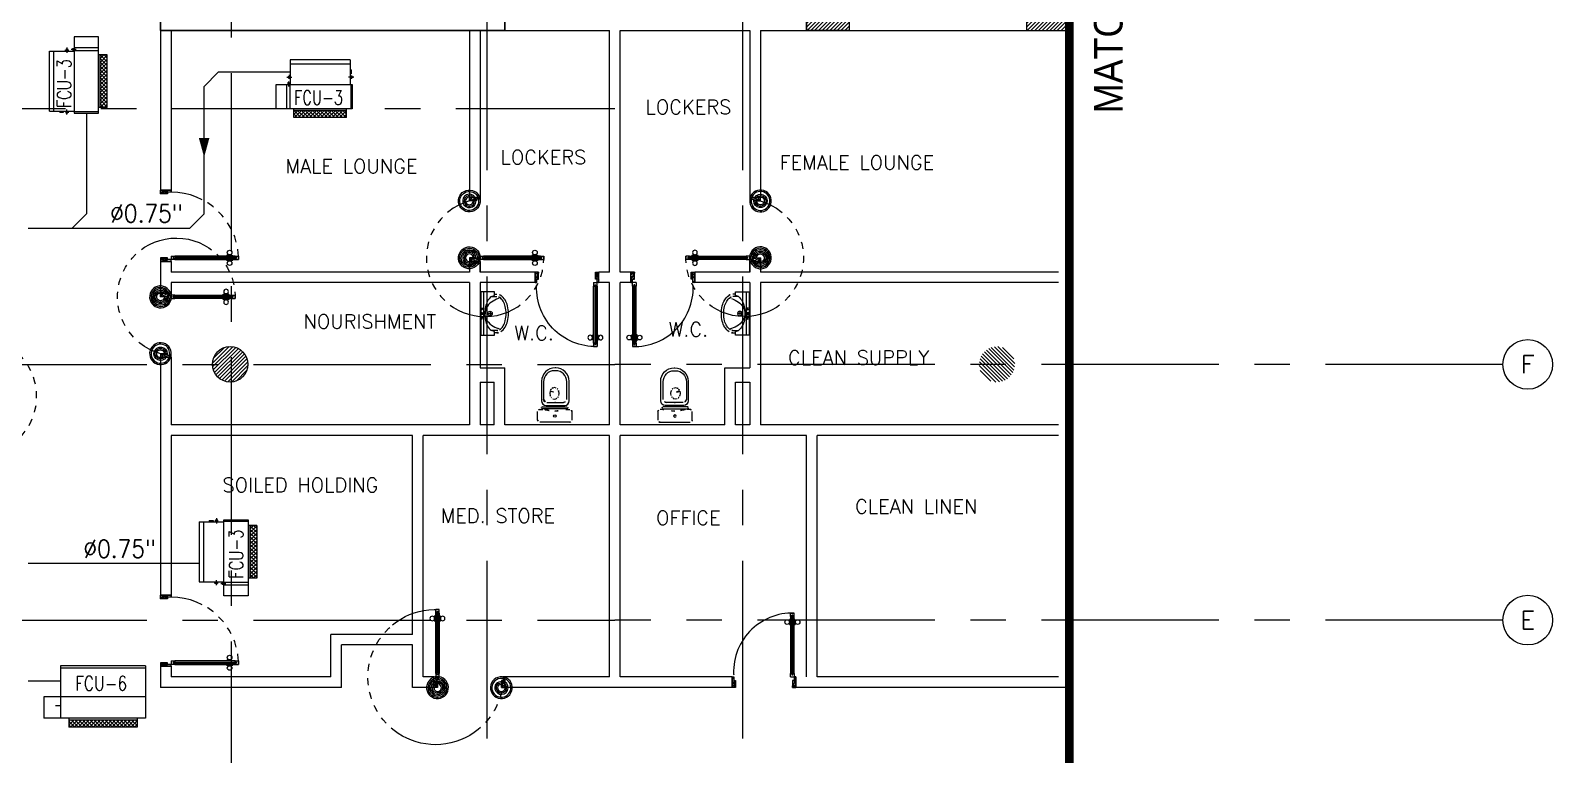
# Model space of a CAD drawing. Extents: x 417866242 to 417866861, y 43498051 to 43498155.
# Drawn here: x 417866839.28 to 417866860.72, y 43498091.33 to 43498101.52 of the extents above; entities that cross this region are included whole.
import ezdxf
from ezdxf.enums import TextEntityAlignment as Align

# ---------------------------------------------------------------- set-up
doc = ezdxf.new("R2010")
doc.units = 0
doc.header["$MEASUREMENT"] = 0
for name, pattern in [('CENTER2', [1.125, 0.75, -0.125, 0.125, -0.125]), ('CENTERX2', [4, 2.5, -0.5, 0.5, -0.5]), ('HIDDEN', [0.375, 0.25, -0.125])]:
    doc.linetypes.add(name, pattern=pattern)
doc.layers.get('0').update_dxf_attribs({"linetype": 'CONTINUOUS'})
for name, color, linetype in [('A_COUNTER', 7, 'CONTINUOUS'), ('AC-CD', 6, 'CONTINUOUS'), ('AC-TEXT', 2, 'CONTINUOUS'), ('AX', 11, 'CONTINUOUS'), ('AX-CR', 7, 'CONTINUOUS'), ('AX-TXT', 2, 'CONTINUOUS'), ('AXES', 11, 'CENTERX2'), ('COL', 11, 'CONTINUOUS'), ('DOOR', 11, 'CONTINUOUS'), ('ELEV', 2, 'CONTINUOUS'), ('FCU', 6, 'CONTINUOUS'), ('HAT', 11, 'CONTINUOUS'), ('P-SOLIDWASTE', 6, 'CONTINUOUS'), ('RM-NAME', 11, 'CONTINUOUS'), ('SUNI-FUR', 11, 'CONTINUOUS'), ('TEXTN', 2, 'CONTINUOUS'), ('TXT1', 2, 'CONTINUOUS'), ('WALL', 11, 'CONTINUOUS')]:
    doc.layers.add(name, color=color, linetype=linetype)
doc.styles.add('ROMANS', font='ROMANS.shx', dxfattribs={"width": 0.6})
doc.styles.add('TTXT', font='ARIAL.TTF', dxfattribs={"width": 0.6})

# ---------------------------------------------------------------- blocks, each defined once
blk = doc.blocks.new('DOOR90')
at = {"layer": 'DOOR', "color": 7, "linetype": 'ByBlock'}
for p, q in [((-150, 0), (0, 0)), ((-150, 0), (-150, -25)), ((0, -50), (-114, 0)), ((0, -50), (-40, 0)), ((0, -50), (0, 0)), ((-1000, -25), (-1050, -25)), ((-1050, -75), (-1050, -25)), ((-1050, -25), (-1050, -75)), ((-1000, -75), (-1050, -75)), ((-1000, -42), (-1020, -42)), ((-1020, -42), (-1020, -58)), ((-1000, -58), (-1020, -58)), ((-1000, -25), (-1000, -42)), ((-1000, -58), (-1000, -75)), ((-878, -18), (-968, -18)), ((-968, -25), (-968, -18)), ((-968, -75), (-968, -82)), ((-878, -82), (-968, -82)), ((-955, -9), (-890, -9)), ((-955, -18), (-955, -9)), ((-955, -18), (-890, -18)), ((-955, -82), (-890, -82)), ((-955, -82), (-955, -91)), ((-955, -91), (-890, -91)), ((-890, -18), (-890, -9)), ((-890, -82), (-890, -91)), ((-878, -25), (-878, -18)), ((-878, -75), (-878, -82)), ((-200, -25), (-150, -25)), ((-200, -42), (-200, -25)), ((-180, -42), (-200, -42)), ((-200, -58), (-180, -58)), ((-200, -75), (-200, -58)), ((-150, -75), (-200, -75)), ((-180, -58), (-180, -42)), ((-150, -25), (-100, -25)), ((-150, -75), (-150, -25)), ((-100, -25), (-100, -50)), ((0, -50), (-100, -37)), ((-100, -50), (0, -50)), ((0, -850), (-114, -900)), ((-100, -875), (-100, -850)), ((0, -850), (-100, -863)), ((-100, -850), (0, -850)), ((0, -850), (-40, -900)), ((0, -850), (0, -900)), ((-150, -875), (-100, -875)), ((-150, -900), (-150, -875)), ((-150, -900), (0, -900)), ((0, -900), (-150, -900))]:
    blk.add_line(p, q, dxfattribs=at)
at = {"layer": 'DOOR', "linetype": 'ByBlock'}
for p, q in [((-200, -25), (-1000, -25)), ((-200, -42), (-1000, -42)), ((-200, -58), (-1000, -58)), ((-1000, -75), (-200, -75))]:
    blk.add_line(p, q, dxfattribs=at)
at = {"layer": 'DOOR', "color": 7, "linetype": 'ByBlock'}
for centre in [(-923, 24), (-923, -124)]:
    blk.add_circle(centre, 32.4, dxfattribs=at)
for centre, radius, start, end in [((0, -50), 154, 161.1053, 166.2858), ((0, -50), 94.4, 148.0182, 180), ((0, -50), 134, 158.1598, 169.28), ((0, -50), 114, 154.0838, 167.3774), ((0, -50), 74.4, 137.7764, 180), ((0, -50), 54.4, 113.2074, 180), ((0, -50), 34.4, 90, 180), ((0, -50), 14.4, 90, 180), ((0, -850), 94.4, 180, 211.9818), ((0, -850), 74.4, 180, 222.2236), ((0, -850), 54.4, 180, 246.7926), ((0, -850), 34.4, 180, 270), ((0, -850), 14.4, 180, 270), ((0, -850), 154, 193.7142, 198.8947), ((0, -850), 134, 190.72, 201.8402)]:
    blk.add_arc(centre, radius, start, end, dxfattribs=at)
at = {"layer": 'DOOR', "linetype": 'HIDDEN', "ltscale": 0.5}
blk.add_arc((-222, -50), 828, 178.2701, 275.003, dxfattribs=at)
blk = doc.blocks.new('3')
at = {"layer": 'SUNI-FUR', "linetype": 'Continuous'}
for p, q in [((-0.304, 0), (-0.304, -0.192)), ((0.304, 0), (-0.304, 0)), ((0.304, -0.192), (0.304, 0)), ((0.304, -0.039), (-0.304, -0.039)), ((-0.304, -0.192), (-0.254, -0.192)), ((-0.271, -0.228), (-0.271, -0.192)), ((-0.254, -0.192), (-0.239, -0.15)), ((-0.239, -0.228), (-0.239, -0.15)), ((0.032, -0.13), (-0.032, -0.13)), ((0.016, -0.021), (-0.015, -0.021)), ((0, -0.005), (0, -0.037)), ((0, -0.098), (0, -0.162)), ((0.239, -0.15), (0.254, -0.192)), ((0.239, -0.15), (0.239, -0.228)), ((0.254, -0.192), (0.304, -0.192)), ((0.271, -0.192), (0.271, -0.228))]:
    blk.add_line(p, q, dxfattribs=at)
for centre, radius in [((-0.065, -0.021), 0.0124), ((0, -0.13), 0.0325), ((0, -0.021), 0.0155), ((0.065, -0.021), 0.0124)]:
    blk.add_circle(centre, radius, dxfattribs=at)
for centre, radius, start, end in [((-0.085, -0.267), 0.193, 117.0377, 142.6695), ((0.104, -0.343), 0.328, 144.0392, 163.2739), ((-0.028, -0.365), 0.307, 103.0865, 118.1878), ((0.054, -0.312), 0.27, 118.7422, 143.0578), ((-0.008, -0.528), 0.47, 89.0532, 100.9895), ((-0.012, -0.189), 0.13, 84.8536, 119.4454), ((0, -0.527), 0.469, 78.0637, 90), ((0.003, -0.228), 0.168, 61.4441, 91.1678), ((-0.04, -0.297), 0.25, 35.9608, 60.2764), ((0.034, -0.367), 0.306, 62.9623, 78.0637), ((-0.104, -0.343), 0.328, 16.7261, 35.9608), ((0.085, -0.267), 0.193, 37.3305, 62.9623), ((-0.191, -0.235), 0.0807, 174.5539, 214.673), ((-0.083, -0.16), 0.212, 214.673, 239.0867), ((-0.187, -0.234), 0.0525, 173.0893, 213.2084), ((-0.083, -0.16), 0.18, 214.673, 239.0867), ((0.204, -0.373), 0.433, 163.2739, 167.375), ((-0.035, -0.081), 0.305, 239.0867, 256.0699), ((-0.035, -0.081), 0.272, 239.0867, 256.0699), ((0, 0.062), 0.452, 256.0699, 270), ((0, 0.062), 0.419, 256.0699, 270), ((0, 0.062), 0.419, 270, 283.9301), ((0, 0.062), 0.452, 270, 283.9301), ((0.035, -0.081), 0.272, 283.9301, 300.9133), ((0.035, -0.081), 0.305, 283.9301, 300.9133), ((0.089, -0.171), 0.167, 300.9133, 325.327), ((0.089, -0.171), 0.2, 300.9133, 325.327), ((-0.204, -0.373), 0.433, 12.7359, 16.7261), ((0.171, -0.228), 0.068, 325.327, 0), ((0.171, -0.228), 0.101, 325.327, 0)]:
    blk.add_arc(centre, radius, start, end, dxfattribs=at)
blk = doc.blocks.new('2')
at = {"layer": 'SUNI-FUR', "linetype": 'Continuous'}
for p, q in [((0.016, 0.724), (-0.003, 0.724)), ((0.014, 0.765), (0.004, 0.765)), ((-0.185, 0.576), (-0.185, 0.3)), ((-0.159, 0.57), (-0.159, 0.32)), ((-0.065, 0.438), (-0.07, 0.406)), ((-0.005, 0.487), (-0.029, 0.481)), ((0.019, 0.481), (-0.005, 0.487)), ((0.06, 0.406), (0.055, 0.438)), ((0.168, 0.32), (0.168, 0.57)), ((0.203, 0.3), (0.203, 0.576)), ((-0.176, 0.218), (0.172, 0.218)), ((-0.122, 0.237), (0.009, 0.237)), ((-0.113, 0.279), (0.008, 0.279)), ((-0.07, 0.406), (-0.065, 0.375)), ((-0.029, 0.331), (-0.005, 0.326)), ((-0.005, 0.326), (0.019, 0.331)), ((0.001, 0.279), (0.123, 0.279)), ((0.008, 0.279), (0.001, 0.279)), ((0.009, 0.237), (0.14, 0.237)), ((0.057, 0.377), (0.06, 0.406)), ((-0.241, 0.03), (-0.241, 0.15)), ((-0.211, 0.18), (-0.17, 0.18)), ((0.211, 0), (-0.211, 0)), ((-0.186, 0.199), (-0.186, 0.208)), ((0.172, 0.189), (-0.176, 0.189)), ((0.174, 0.18), (0.211, 0.18)), ((0.174, 0.18), (0.174, 0.18)), ((0.182, 0.208), (0.182, 0.199)), ((0.241, 0.15), (0.241, 0.03))]:
    blk.add_line(p, q, dxfattribs=at)
blk.add_circle((0.002, 0.087), 0.0184, dxfattribs=at)
for centre, radius, start, end in [((0.004, 0.576), 0.189, 90, 180), ((-0.005, 0.57), 0.154, 90, 180), ((0.014, 0.576), 0.189, 0, 90), ((0.014, 0.57), 0.154, 0, 90), ((0.013, 0.412), 0.082, 141.0758, 161.504), ((-0.007, 0.537), 0.112, 239.4234, 302.9162), ((0.002, 0.421), 0.0682, 117.1532, 141.0758), ((-0.012, 0.421), 0.0682, 38.9242, 62.8468), ((-0.023, 0.412), 0.082, 18.496, 38.9242), ((-0.176, 0.208), 0.01, 90, 180), ((-0.122, 0.3), 0.063, 180, 270), ((-0.116, 0.322), 0.0432, 183.5129, 273.5129), ((0.013, 0.401), 0.082, 198.496, 218.9242), ((0.002, 0.392), 0.0682, 218.9242, 242.8468), ((-0.012, 0.392), 0.0682, 297.1532, 321.0758), ((-0.029, 0.406), 0.0901, 321.0758, 341.504), ((0.125, 0.322), 0.0432, 266.4871, 356.4871), ((0.14, 0.3), 0.063, 270, 0), ((0.172, 0.208), 0.01, 0, 90), ((-0.211, 0.15), 0.03, 90, 180), ((-0.211, 0.03), 0.03, 180, 270), ((-0.176, 0.199), 0.01, 180, 270), ((-0.201, -0.252), 0.433, 79.7535, 85.8109), ((0.075, 1.126), 0.973, 258.1938, 265.7347), ((-0.07, 1.126), 0.973, 274.2653, 281.8062), ((0.206, -0.252), 0.433, 94.1891, 100.2465), ((0.172, 0.199), 0.01, 270, 0), ((0.211, 0.15), 0.03, 0, 90), ((0.211, 0.03), 0.03, 270, 0)]:
    blk.add_arc(centre, radius, start, end, dxfattribs=at)
blk = doc.blocks.new('DOOR-10')
at = {"layer": 'DOOR', "linetype": 'ByBlock'}
for p, q in [((-26, 1100), (-76, 1100)), ((-76, 1100), (-26, 1100)), ((-76, 1050), (-76, 1100)), ((-26, 1050), (-26, 1100)), ((-83, 1005), (-92, 1005)), ((-92, 1005), (-92, 940)), ((-83, 940), (-92, 940)), ((-76, 1018), (-83, 1018)), ((-83, 928), (-83, 1018)), ((-83, 1005), (-83, 940)), ((-76, 928), (-83, 928)), ((-76, 1050), (-76, 200)), ((-59, 1050), (-76, 1050)), ((-43, 1070), (-59, 1070)), ((-59, 1050), (-59, 1070)), ((-59, 200), (-59, 1050)), ((-43, 1050), (-43, 1070)), ((-26, 1050), (-43, 1050)), ((-43, 200), (-43, 1050)), ((-26, 200), (-26, 1050)), ((-26, 1018), (-18, 1018)), ((-26, 928), (-18, 928)), ((-18, 928), (-18, 1018)), ((-18, 1005), (-9, 1005)), ((-18, 1005), (-18, 940)), ((-18, 940), (-9, 940)), ((-9, 1005), (-9, 940)), ((-1001, 0), (-1001, 150)), ((-1001, 150), (-976, 150)), ((-1001, 150), (-1001, 0)), ((-951, 0), (-1001, 114)), ((-951, 0), (-1001, 40)), ((-951, 0), (-1001, 0)), ((-976, 150), (-976, 100)), ((-976, 100), (-951, 100)), ((-951, 0), (-964, 100)), ((-951, 100), (-951, 0)), ((-76, 200), (-59, 200)), ((-76, 150), (-76, 200)), ((-76, 150), (-26, 150)), ((-59, 200), (-59, 180)), ((-59, 180), (-43, 180)), ((-51, 0), (-1, 114)), ((-51, 100), (-51, 0)), ((-51, 0), (-37, 100)), ((-26, 100), (-51, 100)), ((-51, 0), (-1, 40)), ((-51, 0), (-1, 0)), ((-43, 200), (-26, 200)), ((-43, 180), (-43, 200)), ((-26, 200), (-26, 150)), ((-1, 150), (-26, 150)), ((-26, 150), (-26, 100)), ((-1, 0), (-1, 150))]:
    blk.add_line(p, q, dxfattribs=at)
for centre in [(-124, 973), (23, 973)]:
    blk.add_circle(centre, 32.4, dxfattribs=at)
at = {"layer": 'DOOR', "linetype": 'HIDDEN', "ltscale": 0.5}
blk.add_arc((-23, 149), 952, 93.1482, 179.9482, dxfattribs=at)
at = {"layer": 'DOOR', "linetype": 'ByBlock'}
for centre, radius, start, end in [((-951, 0), 154, 103.7142, 108.8947), ((-951, 0), 134, 100.72, 111.8402), ((-951, 0), 94.4, 90, 121.9818), ((-951, 0), 74.4, 90, 132.2236), ((-951, 0), 54.4, 90, 156.7926), ((-951, 0), 34.4, 90, 180), ((-951, 0), 14.4, 90, 180), ((-51, 0), 94.4, 58.0182, 90), ((-51, 0), 74.4, 47.7764, 90), ((-51, 0), 54.4, 23.2074, 90), ((-51, 0), 34.4, 0, 90), ((-51, 0), 14.4, 0, 90), ((-51, 0), 134, 68.1598, 79.28), ((-51, 0), 114, 64.0838, 77.3774), ((-51, 0), 154, 71.1053, 76.2858)]:
    blk.add_arc(centre, radius, start, end, dxfattribs=at)
blk = doc.blocks.new('AXL')
at = {"layer": 'AX-CR'}
blk.add_circle((-350, 0), 350, dxfattribs=at)
at = {"layer": 'AX-TXT', "style": 'ROMANS'}
blk.add_attdef('AX', text='', height=250, dxfattribs=at).set_placement((-350, 0), align=Align.MIDDLE)
blk = doc.blocks.new('RM1')
at = {"layer": 'RM-NAME', "style": 'ROMANS'}
for tag, p in [('ROOMNAME1', (0, 324)), ('ROOMNAME2', (0, 0))]:
    blk.add_attdef(tag, text='', height=200, dxfattribs=at).set_placement(p, align=Align.MIDDLE)
blk = doc.blocks.new('*X39')
at = {"color": 0}
for p, q in [((16890, -2467), (16943, -2414)), ((16890, -2520), (16990, -2420)), ((16990, -2565), (16890, -2465)), ((16890, -2573), (16990, -2473)), ((16990, -2619), (16890, -2519)), ((16890, -2626), (16990, -2526)), ((16990, -2672), (16890, -2572)), ((16990, -2512), (16892, -2414)), ((16990, -2459), (16945, -2414)), ((16890, -2679), (16990, -2579)), ((16990, -2725), (16890, -2625)), ((16890, -2732), (16990, -2632)), ((16990, -2778), (16890, -2678)), ((16890, -2785), (16990, -2685)), ((16990, -2831), (16890, -2731)), ((16890, -2838), (16990, -2738)), ((16990, -2884), (16890, -2784)), ((16890, -2891), (16990, -2791)), ((16990, -2937), (16890, -2837)), ((16890, -2944), (16990, -2844)), ((16990, -2990), (16890, -2890)), ((16890, -2997), (16990, -2897)), ((16990, -3043), (16890, -2943)), ((16890, -3050), (16990, -2950)), ((16990, -3096), (16890, -2996)), ((16890, -3103), (16990, -3003)), ((16990, -3149), (16890, -3049)), ((16944, -3155), (16890, -3102)), ((16892, -3155), (16990, -3056)), ((16945, -3155), (16990, -3109))]:
    blk.add_line(p, q, dxfattribs=at)
blk = doc.blocks.new('WHE06')
at = {"color": 3}
for p, q in [((212, 437), (269, 437)), ((232, 452), (232, 422)), ((232, 452), (252, 452)), ((242, 472), (242, 399)), ((252, 452), (252, 422)), ((305, 448), (373, 448)), ((321, 458), (321, 438)), ((321, 458), (346, 458)), ((321, 438), (346, 438)), ((689, 622), (346, 622)), ((346, 622), (346, 469)), ((346, 430), (689, 430)), ((689, 469), (689, 622)), ((60, -422), (60, 422)), ((811, 371), (689, 371)), ((711, -371), (711, 371)), ((811, -371), (811, 371)), ((142, -437), (142, -422)), ((197, -437), (197, -422)), ((232, -452), (232, -422)), ((242, -472), (242, -399)), ((252, -452), (252, -422)), ((811, -371), (689, -371)), ((142, -437), (197, -437)), ((221, -437), (269, -437)), ((232, -452), (252, -452)), ((346, -430), (689, -430))]:
    blk.add_line(p, q, dxfattribs=at)
at = {"color": 6}
for p, q in [((346, 469), (346, -451)), ((689, 469), (346, 469)), ((689, -451), (689, 469)), ((0, -422), (0, 422)), ((0, 422), (346, 422)), ((0, -422), (346, -422)), ((346, -451), (689, -451))]:
    blk.add_line(p, q, dxfattribs=at)
at = {"color": 11}
blk.add_blockref('*X39', (-16179, 2784), dxfattribs=at)
blk = doc.blocks.new('*X132')
at = {"color": 0}
for p, q in [((-750, 2538), (-672, 2616)), ((-750, 2591), (-725, 2616)), ((-660, 2516), (-750, 2606)), ((-719, 2516), (-619, 2616)), ((-607, 2516), (-707, 2616)), ((-666, 2516), (-566, 2616)), ((-554, 2516), (-654, 2616)), ((-613, 2516), (-513, 2616)), ((-501, 2516), (-601, 2616)), ((-560, 2516), (-460, 2616)), ((-448, 2516), (-548, 2616)), ((-507, 2516), (-407, 2616)), ((-394, 2516), (-494, 2616)), ((-454, 2516), (-354, 2616)), ((-341, 2516), (-441, 2616)), ((-401, 2516), (-301, 2616)), ((-288, 2516), (-388, 2616)), ((-348, 2516), (-248, 2616)), ((-235, 2516), (-335, 2616)), ((-295, 2516), (-195, 2616)), ((-182, 2516), (-282, 2616)), ((-242, 2516), (-142, 2616)), ((-129, 2516), (-229, 2616)), ((-189, 2516), (-89, 2616)), ((-76, 2516), (-176, 2616)), ((-136, 2516), (-36, 2616)), ((-23, 2516), (-123, 2616)), ((-83, 2516), (17, 2616)), ((30, 2516), (-70, 2616)), ((-30, 2516), (70, 2616)), ((83, 2516), (-17, 2616)), ((23, 2516), (123, 2616)), ((136, 2516), (36, 2616)), ((76, 2516), (176, 2616)), ((189, 2516), (89, 2616)), ((129, 2516), (215, 2601)), ((215, 2543), (142, 2616)), ((215, 2596), (195, 2616)), ((-713, 2516), (-750, 2553)), ((182, 2516), (215, 2548))]:
    blk.add_line(p, q, dxfattribs=at)

msp = doc.modelspace()

# ---------------------------------------------------------------- hatches: boundary and pattern name
at = {"layer": 'HAT'}
h = msp.add_hatch(dxfattribs=at)
h.set_pattern_fill('ANSI31', color=256, scale=0.3, style=0)
h.set_pattern_definition([(45, (417866572.812296, 43498058.62875), (-0.0265165043, 0.0265165043), [])])
h.paths.add_polyline_path([(417866850.808, 43498101.52), (417866850.808, 43498101.77), (417866850.208, 43498101.77), (417866850.208, 43498101.52)])
h = msp.add_hatch(dxfattribs=at)
h.set_pattern_fill('ANSI31', color=256, scale=0.3, style=0)
h.set_pattern_definition([(45, (417866575.912295, 43498058.62875), (-0.0265165043, 0.0265165043), [])])
h.paths.add_polyline_path([(417866853.908, 43498101.77), (417866853.308, 43498101.77), (417866853.308, 43498101.52), (417866853.908, 43498101.52)])
h = msp.add_hatch(dxfattribs=at)
h.set_pattern_fill('ANSI31', color=256, scale=0.3, style=0)
h.set_pattern_definition([(45, (417866780.848183, 43498053.18642), (-0.026516504, 0.026516504), [])])
h.paths.add_polyline_path([(417866841.838, 43498096.821), (417866842.088, 43498096.821), (417866842.088, 43498097.071, 0.414214)])
h.paths.add_polyline_path([(417866842.088, 43498097.071), (417866842.088, 43498096.821), (417866842.338, 43498096.821, 0.414214)])
h.paths.add_polyline_path([(417866842.338, 43498096.821), (417866842.088, 43498096.821), (417866842.088, 43498096.571, 0.414214)])
h.paths.add_polyline_path([(417866842.088, 43498096.821), (417866841.838, 43498096.821, 0.414214), (417866842.088, 43498096.571)])
h = msp.add_hatch(dxfattribs=at)
h.set_pattern_fill('ANSI31', color=256, scale=0.3, style=0)
h.set_pattern_definition([(135, (417866914.12988, 43498053.185312), (0.026516504, 0.026516504), [])])
h.paths.add_polyline_path([(417866853.14, 43498096.82), (417866852.89, 43498096.82), (417866852.89, 43498097.07, -0.414214)])
h.paths.add_polyline_path([(417866852.89, 43498097.07), (417866852.89, 43498096.82), (417866852.64, 43498096.82, -0.414214)])
h.paths.add_polyline_path([(417866852.64, 43498096.82), (417866852.89, 43498096.82), (417866852.89, 43498096.57, -0.414214)])
h.paths.add_polyline_path([(417866852.89, 43498096.82), (417866853.14, 43498096.82, -0.414214), (417866852.89, 43498096.57)])

# ---------------------------------------------------------------- linework, layer by layer
at = {"layer": 'A_COUNTER'}
msp.add_line((417866849.558, 43498099.17), (417866849.408, 43498099.17), dxfattribs=at)
at = {"layer": 'AC-CD'}
for p, q in [((417866841.722, 43498100.733), (417866841.922, 43498100.933)), ((417866842.936, 43498100.933), (417866841.922, 43498100.933)), ((417866841.722, 43498098.938), (417866841.722, 43498100.733)), ((417866840.064, 43498100.356), (417866840.064, 43498098.938)), ((417866839.864, 43498098.738), (417866840.064, 43498098.938)), ((417866841.522, 43498098.738), (417866841.722, 43498098.938)), ((417866839.242, 43498098.738), (417866841.522, 43498098.738)), ((417866841.653, 43498094.017), (417866839.242, 43498094.017)), ((417866839.7, 43498092.363), (417866839.242, 43498092.363))]:
    msp.add_line(p, q, dxfattribs=at)
at = {"layer": 'AXES'}
for p, q in [((417866845.708, 43498075.555), (417866845.708, 43498154.033)), ((417866849.308, 43498075.555), (417866849.308, 43498154.033)), ((417866842.108, 43498082.42), (417866842.108, 43498140.99)), ((417866789.268, 43498100.42), (417866847.508, 43498100.42)), ((417866778.417, 43498096.82), (417866847.508, 43498096.82)), ((417866860.016, 43498096.82), (417866847.508, 43498096.82)), ((417866778.417, 43498093.22), (417866847.508, 43498093.22)), ((417866860.016, 43498093.22), (417866847.508, 43498093.22))]:
    msp.add_line(p, q, dxfattribs=at)
at = {"layer": 'COL'}
msp.add_lwpolyline([(417866845.958, 43498101.72), (417866841.108, 43498101.72), (417866841.108, 43498101.52), (417866845.958, 43498101.52)], close=True, dxfattribs=at)
at = {"layer": 'COL', "color": 2}
for points in [[(417866850.208, 43498101.77), (417866850.808, 43498101.77), (417866850.808, 43498101.52), (417866850.208, 43498101.52)], [(417866853.908, 43498101.77), (417866853.308, 43498101.77), (417866853.308, 43498101.52), (417866853.908, 43498101.52)]]:
    msp.add_lwpolyline(points, close=True, dxfattribs=at)
at = {"layer": 'ELEV', "linetype": 'CENTER2', "const_width": 0.12}
msp.add_lwpolyline([(417866853.91, 43498077.686), (417866853.91, 43498144.695)], dxfattribs=at)
at = {"layer": 'FCU', "color": 7}
for p, q in [((417866840.894, 43498092.575), (417866839.7, 43498092.575)), ((417866839.7, 43498092.575), (417866839.7, 43498091.838)), ((417866840.894, 43498092.543), (417866839.7, 43498092.543)), ((417866840.894, 43498092.575), (417866840.894, 43498091.838)), ((417866839.462, 43498092.138), (417866839.462, 43498091.838)), ((417866839.7, 43498092.138), (417866839.462, 43498092.138)), ((417866839.7, 43498092.013), (417866839.627, 43498092.013)), ((417866840.894, 43498092.138), (417866839.7, 43498092.138)), ((417866839.7, 43498091.838), (417866839.462, 43498091.838)), ((417866840.894, 43498091.838), (417866839.7, 43498091.838)), ((417866839.815, 43498091.838), (417866839.815, 43498091.713)), ((417866840.78, 43498091.813), (417866839.815, 43498091.813)), ((417866840.78, 43498091.838), (417866840.78, 43498091.713)), ((417866840.78, 43498091.713), (417866839.815, 43498091.713))]:
    msp.add_line(p, q, dxfattribs=at)
at = {"layer": 'FCU', "color": 6}
for p, q in [((417866840.894, 43498092.575), (417866839.7, 43498092.575)), ((417866839.7, 43498092.575), (417866839.7, 43498091.838)), ((417866840.894, 43498092.575), (417866840.894, 43498091.838)), ((417866840.894, 43498092.138), (417866839.7, 43498092.138)), ((417866840.894, 43498091.838), (417866839.7, 43498091.838))]:
    msp.add_line(p, q, dxfattribs=at)
at = {"layer": 'FCU', "color": 3}
for p, q in [((417866840.894, 43498092.543), (417866839.7, 43498092.543)), ((417866839.462, 43498092.138), (417866839.462, 43498091.838)), ((417866839.7, 43498092.138), (417866839.462, 43498092.138)), ((417866839.7, 43498092.013), (417866839.627, 43498092.013)), ((417866839.7, 43498091.838), (417866839.462, 43498091.838)), ((417866839.815, 43498091.838), (417866839.815, 43498091.713)), ((417866840.78, 43498091.813), (417866839.815, 43498091.813)), ((417866840.78, 43498091.838), (417866840.78, 43498091.713)), ((417866840.78, 43498091.713), (417866839.815, 43498091.713))]:
    msp.add_line(p, q, dxfattribs=at)
at = {"layer": 'P-SOLIDWASTE'}
for points in [[(417866841.722, 43498099.735, 0, 0.15, 0), (417866841.722, 43498100.008, 0.15, 0.15, 0)], [(417866839.528, 43498094.017, 0, 0.15, 0), (417866839.801, 43498094.017, 0.15, 0.15, 0)]]:
    msp.add_lwpolyline(points, format="xyseb", dxfattribs=at)
at = {"layer": 'WALL'}
for p, q in [((417866841.108, 43498104.16), (417866841.108, 43498099.27)), ((417866850.208, 43498102.72), (417866850.208, 43498101.52)), ((417866850.208, 43498102.72), (417866850.208, 43498101.52)), ((417866841.258, 43498101.52), (417866847.433, 43498101.52)), ((417866841.258, 43498101.52), (417866841.258, 43498099.27)), ((417866845.458, 43498101.52), (417866845.458, 43498099.17)), ((417866845.608, 43498101.52), (417866845.608, 43498099.17)), ((417866847.433, 43498098.12), (417866847.433, 43498101.52)), ((417866847.583, 43498098.12), (417866847.583, 43498101.52)), ((417866847.583, 43498101.52), (417866849.408, 43498101.52)), ((417866849.408, 43498101.52), (417866849.408, 43498099.17)), ((417866849.558, 43498101.52), (417866849.558, 43498099.17)), ((417866849.558, 43498101.52), (417866853.758, 43498101.52)), ((417866850.208, 43498101.52), (417866850.21, 43498101.52)), ((417866841.108, 43498099.27), (417866841.258, 43498099.27)), ((417866845.458, 43498099.17), (417866845.608, 43498099.17)), ((417866841.108, 43498098.27), (417866841.258, 43498098.27)), ((417866841.108, 43498098.27), (417866841.108, 43498097.82)), ((417866841.258, 43498098.27), (417866841.258, 43498098.12)), ((417866845.458, 43498098.27), (417866845.608, 43498098.27)), ((417866845.458, 43498098.27), (417866845.458, 43498098.12)), ((417866845.608, 43498098.12), (417866845.608, 43498098.27)), ((417866845.608, 43498098.27), (417866845.608, 43498098.12)), ((417866849.408, 43498098.12), (417866849.408, 43498098.27)), ((417866849.558, 43498098.27), (417866849.408, 43498098.27)), ((417866849.408, 43498098.27), (417866849.408, 43498098.12)), ((417866849.558, 43498098.27), (417866849.558, 43498098.12)), ((417866845.458, 43498098.12), (417866841.258, 43498098.12)), ((417866846.383, 43498098.12), (417866845.608, 43498098.12)), ((417866846.383, 43498097.97), (417866846.383, 43498098.12)), ((417866846.383, 43498097.97), (417866846.383, 43498098.12)), ((417866847.283, 43498097.97), (417866847.283, 43498098.12)), ((417866847.433, 43498098.12), (417866847.283, 43498098.12)), ((417866847.283, 43498097.97), (417866847.283, 43498098.12)), ((417866847.733, 43498098.12), (417866847.583, 43498098.12)), ((417866847.733, 43498097.97), (417866847.733, 43498098.12)), ((417866848.633, 43498097.97), (417866848.633, 43498098.12)), ((417866849.408, 43498098.12), (417866848.633, 43498098.12)), ((417866853.758, 43498098.12), (417866849.558, 43498098.12)), ((417866841.108, 43498097.82), (417866841.258, 43498097.82)), ((417866845.458, 43498097.97), (417866841.258, 43498097.97)), ((417866841.258, 43498097.97), (417866841.258, 43498097.82)), ((417866845.458, 43498097.97), (417866845.458, 43498095.97)), ((417866845.608, 43498097.97), (417866845.608, 43498096.77)), ((417866846.383, 43498097.97), (417866845.608, 43498097.97)), ((417866847.433, 43498097.97), (417866847.283, 43498097.97)), ((417866847.433, 43498095.97), (417866847.433, 43498097.97)), ((417866847.733, 43498097.97), (417866847.583, 43498097.97)), ((417866847.583, 43498095.97), (417866847.583, 43498097.97)), ((417866849.408, 43498097.97), (417866848.633, 43498097.97)), ((417866849.408, 43498097.97), (417866849.408, 43498096.77)), ((417866853.758, 43498097.97), (417866849.558, 43498097.97)), ((417866849.558, 43498097.97), (417866849.558, 43498095.97)), ((417866841.108, 43498096.92), (417866841.258, 43498096.92)), ((417866841.108, 43498096.92), (417866841.108, 43498093.57)), ((417866841.258, 43498096.92), (417866841.258, 43498095.97)), ((417866845.608, 43498096.77), (417866845.958, 43498096.77)), ((417866845.958, 43498095.97), (417866845.958, 43498096.77)), ((417866849.058, 43498095.97), (417866849.058, 43498096.77)), ((417866849.058, 43498096.77), (417866849.408, 43498096.77)), ((417866845.608, 43498096.57), (417866845.608, 43498095.97)), ((417866845.608, 43498096.57), (417866845.808, 43498096.57)), ((417866845.808, 43498095.97), (417866845.808, 43498096.57)), ((417866849.208, 43498095.97), (417866849.208, 43498096.57)), ((417866849.208, 43498096.57), (417866849.408, 43498096.57)), ((417866849.408, 43498096.57), (417866849.408, 43498095.97)), ((417866845.458, 43498095.97), (417866841.258, 43498095.97)), ((417866845.808, 43498095.97), (417866845.608, 43498095.97)), ((417866847.433, 43498095.97), (417866845.958, 43498095.97)), ((417866849.058, 43498095.97), (417866847.583, 43498095.97)), ((417866849.408, 43498095.97), (417866849.208, 43498095.97)), ((417866853.758, 43498095.97), (417866849.558, 43498095.97)), ((417866844.658, 43498095.82), (417866841.258, 43498095.82)), ((417866841.258, 43498095.82), (417866841.258, 43498093.57)), ((417866844.658, 43498093.02), (417866844.658, 43498095.82)), ((417866844.808, 43498092.42), (417866844.808, 43498095.82)), ((417866847.433, 43498095.82), (417866844.808, 43498095.82)), ((417866847.433, 43498092.42), (417866847.433, 43498095.82)), ((417866850.208, 43498095.82), (417866847.583, 43498095.82)), ((417866847.583, 43498092.42), (417866847.583, 43498095.82)), ((417866850.208, 43498092.42), (417866850.208, 43498095.82)), ((417866853.758, 43498095.82), (417866850.358, 43498095.82)), ((417866850.358, 43498092.42), (417866850.358, 43498095.82)), ((417866841.258, 43498093.57), (417866841.108, 43498093.57)), ((417866843.508, 43498092.42), (417866843.508, 43498093.02)), ((417866844.658, 43498093.02), (417866843.508, 43498093.02)), ((417866843.658, 43498092.27), (417866843.658, 43498092.87)), ((417866844.658, 43498092.87), (417866843.658, 43498092.87)), ((417866844.658, 43498092.27), (417866844.658, 43498092.87)), ((417866841.258, 43498092.57), (417866841.108, 43498092.57)), ((417866841.108, 43498092.57), (417866841.108, 43498092.27)), ((417866841.258, 43498092.57), (417866841.258, 43498092.42)), ((417866843.508, 43498092.42), (417866841.258, 43498092.42)), ((417866844.958, 43498092.42), (417866844.808, 43498092.42)), ((417866844.958, 43498092.27), (417866844.958, 43498092.42)), ((417866845.958, 43498092.27), (417866845.958, 43498092.42)), ((417866847.433, 43498092.42), (417866845.958, 43498092.42)), ((417866849.158, 43498092.42), (417866847.583, 43498092.42)), ((417866849.158, 43498092.27), (417866849.158, 43498092.42)), ((417866850.058, 43498092.27), (417866850.058, 43498092.42)), ((417866850.208, 43498092.42), (417866850.208, 43498092.42)), ((417866853.758, 43498092.42), (417866850.358, 43498092.42)), ((417866843.658, 43498092.27), (417866841.108, 43498092.27)), ((417866844.958, 43498092.27), (417866844.658, 43498092.27)), ((417866849.158, 43498092.27), (417866845.958, 43498092.27)), ((417866853.908, 43498092.27), (417866850.058, 43498092.27))]:
    msp.add_line(p, q, dxfattribs=at)
at = {"layer": 'WALL', "linetype": 'ByBlock', "ltscale": 0.3}
msp.add_lwpolyline([(417866841.108, 43498101.72), (417866845.958, 43498101.72), (417866845.958, 43498101.52), (417866841.108, 43498101.52)], close=True, dxfattribs=at)
at = {"layer": 'WALL'}
msp.add_circle((417866842.088, 43498096.821), 0.25, dxfattribs=at)

# ---------------------------------------------------------------- block references
at = {"layer": 'AX', "xscale": 0.0009999871253967285, "yscale": 0.001000002026557922, "zscale": 0.001}
for p, values in [((417866860.716, 43498096.82), {'AX': 'F'}), ((417866860.716, 43498093.22), {'AX': 'E'})]:
    msp.add_blockref('AXL', p, dxfattribs=at).add_auto_attribs(values)
at = {"layer": 'DOOR', "color": 0, "linetype": 'ByBlock', "yscale": 0.001000002026557922, "zscale": 0.001}
for p, xscale, rotation in [((417866845.458, 43498098.27), 0.0009999871253967285, 180), ((417866849.558, 43498098.27), -0.0009999871253967285, 180), ((417866847.283, 43498098.12), -0.001000002026557922, 270), ((417866847.733, 43498098.12), 0.001000002026557922, 90)]:
    msp.add_blockref('DOOR90', p, dxfattribs=dict(at, xscale=xscale, rotation=rotation))
at = {"layer": 'DOOR', "color": 0, "linetype": 'ByBlock', "ltscale": 0.3, "xscale": 0.001000002026557922, "yscale": 0.001000002026557922, "zscale": 0.001, "rotation": 270}
for p in [(417866841.108, 43498098.269), (417866841.108, 43498092.569)]:
    msp.add_blockref('DOOR-10', p, dxfattribs=at)
at = {"layer": 'DOOR', "color": 0, "linetype": 'ByBlock', "yscale": 0.001000002026557922, "zscale": 0.001}
for p, xscale in [((417866841.108, 43498097.82), -0.0009999871253967285), ((417866838.758, 43498096.42), 0.0009999871253967285)]:
    msp.add_blockref('DOOR90', p, dxfattribs=dict(at, xscale=xscale))
at = {"layer": 'DOOR', "color": 0, "linetype": 'ByBlock', "ltscale": 0.3, "xscale": -0.0009999871253967285, "yscale": 0.001000002026557922, "zscale": 0.001}
msp.add_blockref('DOOR-10', (417866844.958, 43498092.27), dxfattribs=at)
at = {"layer": 'FCU', "linetype": 'ByBlock', "xscale": 0.0009999871253967285, "yscale": 0.001000002026557922, "zscale": 0.001}
msp.add_blockref('WHE06', (417866839.546, 43498100.807), dxfattribs=at)
at = {"layer": 'FCU', "linetype": 'ByBlock', "yscale": 0.001000002026557922, "zscale": 0.001}
for p, xscale, rotation in [((417866843.358, 43498101.106), -0.001000002026557922, 90), ((417866841.653, 43498094.183), -0.0009999871253967285, 180)]:
    msp.add_blockref('WHE06', p, dxfattribs=dict(at, xscale=xscale, rotation=rotation))
at = {"layer": 'FCU', "color": 11, "extrusion": (0, 0, -1), "xscale": 0.0009999871253967285, "yscale": 0.001000002026557922, "zscale": -0.001}
msp.add_blockref('*X132', (-417866840.029, 43498089.197), dxfattribs=at)
at = {"layer": 'RM-NAME'}
ref = msp.add_blockref('RM1', (417866848.544, 43498100.443), dxfattribs=dict(at, xscale=0.0009999871253967285, yscale=0.001000002026557922, zscale=0.001))
ref.add_attrib('ROOMNAME2', 'LOCKERS', dxfattribs={"height": 0.2, "style": 'ROMANS'}).set_placement((417866848.544, 43498100.443), align=Align.MIDDLE)
ref = msp.add_blockref('RM1', (417866843.798, 43498099.61), dxfattribs=dict(at, xscale=0.0009999871253967285, yscale=0.001000002026557922, zscale=0.001))
ref.add_attrib('ROOMNAME2', 'MALE LOUNGE', dxfattribs={"height": 0.2, "style": 'ROMANS'}).set_placement((417866843.798, 43498099.61), align=Align.MIDDLE)
ref = msp.add_blockref('RM1', (417866846.501, 43498099.737), dxfattribs=dict(at, xscale=0.0009999871253967285, yscale=0.001000002026557922, zscale=0.001))
ref.add_attrib('ROOMNAME2', 'LOCKERS', dxfattribs={"height": 0.2, "style": 'ROMANS'}).set_placement((417866846.501, 43498099.737), align=Align.MIDDLE)
ref = msp.add_blockref('RM1', (417866850.917, 43498099.662), dxfattribs=dict(at, xscale=0.0009999871253967285, yscale=0.001000002026557922, zscale=0.001))
ref.add_attrib('ROOMNAME2', 'FEMALE LOUNGE', dxfattribs={"height": 0.2, "style": 'ROMANS'}).set_placement((417866850.917, 43498099.662), align=Align.MIDDLE)
ref = msp.add_blockref('RM1', (417866844.056, 43498097.424), dxfattribs=dict(at, xscale=0.0009999871253967285, yscale=0.001000002026557922, zscale=0.001))
ref.add_attrib('ROOMNAME2', 'NOURISHMENT', dxfattribs={"height": 0.2, "style": 'ROMANS'}).set_placement((417866844.056, 43498097.424), align=Align.MIDDLE)
ref = msp.add_blockref('RM1', (417866846.37, 43498097.262), dxfattribs=dict(at, xscale=0.0009999871253967285, yscale=0.001000002026557922, zscale=0.001))
ref.add_attrib('ROOMNAME2', 'W.C.', dxfattribs={"height": 0.2, "style": 'ROMANS'}).set_placement((417866846.37, 43498097.262), align=Align.MIDDLE)
ref = msp.add_blockref('RM1', (417866848.544, 43498097.312), dxfattribs=dict(at, xscale=0.0009999871253967285, yscale=0.001000002026557922, zscale=0.001))
ref.add_attrib('ROOMNAME2', 'W.C.', dxfattribs={"height": 0.2, "style": 'ROMANS'}).set_placement((417866848.544, 43498097.312), align=Align.MIDDLE)
ref = msp.add_blockref('RM1', (417866850.94, 43498096.915), dxfattribs=dict(at, xscale=0.0009999871253967285, yscale=0.001000002026557922, zscale=0.001))
ref.add_attrib('ROOMNAME2', 'CLEAN SUPPLY', dxfattribs={"height": 0.2, "style": 'ROMANS'}).set_placement((417866850.94, 43498096.915), align=Align.MIDDLE)
ref = msp.add_blockref('RM1', (417866843.078, 43498095.123), dxfattribs=dict(at, xscale=0.0009999871253967285, yscale=0.001000002026557922, zscale=0.001))
ref.add_attrib('ROOMNAME2', 'SOILED HOLDING', dxfattribs={"height": 0.2, "style": 'ROMANS'}).set_placement((417866843.078, 43498095.123), align=Align.MIDDLE)
ref = msp.add_blockref('RM1', (417866845.86, 43498094.689), dxfattribs=dict(at, xscale=0.0009999871253967285, yscale=0.001000002026557922, zscale=0.001))
ref.add_attrib('ROOMNAME2', 'MED. STORE', dxfattribs={"height": 0.2, "style": 'ROMANS'}).set_placement((417866845.86, 43498094.689), align=Align.MIDDLE)
ref = msp.add_blockref('RM1', (417866851.752, 43498094.82), dxfattribs=dict(at, xscale=0.0009999871253967285, yscale=0.001000002026557922, zscale=0.001))
ref.add_attrib('ROOMNAME2', 'CLEAN LINEN', dxfattribs={"height": 0.2, "style": 'ROMANS'}).set_placement((417866851.752, 43498094.82), align=Align.MIDDLE)
ref = msp.add_blockref('RM1', (417866848.542, 43498094.66), dxfattribs=dict(at, xscale=0.0009999871253967285, yscale=0.001000002026557922, zscale=0.001))
ref.add_attrib('ROOMNAME2', 'OFFICE', dxfattribs={"height": 0.2, "style": 'ROMANS'}).set_placement((417866848.542, 43498094.66), align=Align.MIDDLE)
at = {"layer": 'SUNI-FUR', "rotation": 90}
msp.add_blockref('3', (417866845.619, 43498097.535), dxfattribs=at)
at = {"layer": 'SUNI-FUR', "xscale": -1, "rotation": 270}
msp.add_blockref('3', (417866849.398, 43498097.535), dxfattribs=at)
at = {"layer": 'SUNI-FUR'}
msp.add_blockref('2', (417866846.661, 43498096.006), dxfattribs=at)
at = {"layer": 'SUNI-FUR', "xscale": -1}
msp.add_blockref('2', (417866848.356, 43498096.006), dxfattribs=at)
at = {"layer": 'WALL', "xscale": 0.001000002026557922, "yscale": 0.001000002026557922, "zscale": 0.001, "rotation": 270}
msp.add_blockref('DOOR90', (417866850.058, 43498092.27), dxfattribs=at)

# ---------------------------------------------------------------- texts
at = {"layer": 'AC-TEXT', "style": 'ROMANS', "width": 0.9}
for p in [(417866840.833, 43498098.944), (417866840.455, 43498094.224)]:
    msp.add_text(' %%c0.75"', height=0.25, dxfattribs=at).set_placement(p, align=Align.MIDDLE)
at = {"layer": 'TEXTN', "style": 'ROMANS', "width": 0.75}
for p in [(417866839.85, 43498100.428), (417866842.274, 43498093.806)]:
    msp.add_text('FCU-3', height=0.2, rotation=90, dxfattribs=at).set_placement(p)
at = {"layer": 'TEXTN', "style": 'ROMANS'}
for s, width, p in [('FCU-3', 0.75, (417866842.99, 43498100.475)), ('FCU-6', 0.8, (417866839.904, 43498092.23))]:
    msp.add_text(s, height=0.2, dxfattribs=dict(at, width=width)).set_placement(p)
at = {"layer": 'TXT1', "color": 6, "style": 'TTXT', "width": 0.9}
msp.add_text('MATCH LINE CONTINUATION SHEET No. MH.M.017', height=0.40118, rotation=90, dxfattribs=at).set_placement((417866854.658, 43498100.355))

doc.saveas('drawing.dxf')
